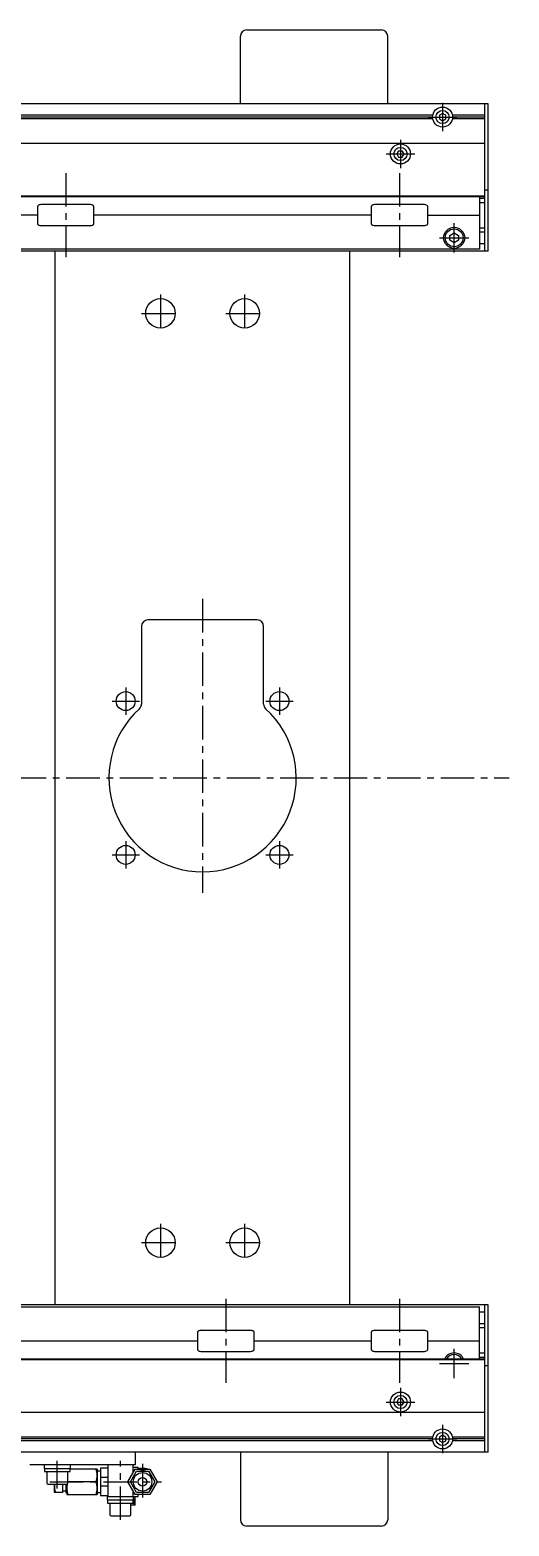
# Model space of a CAD drawing. Extents: x -10 to 2698, y -8 to 1151.
# Drawn here: x 1663 to 1891, y 423 to 1133 of the extents above; entities that cross this region are included whole.
import ezdxf

# ---------------------------------------------------------------- set-up
doc = ezdxf.new("R2010")
doc.units = 0
doc.header["$LTSCALE"] = 0.5
doc.linetypes.add('CENTER', pattern=[50.8, 31.75, -6.35, 6.35, -6.35])
doc.layers.add('MSM_CENTER', color=1, linetype='CENTER')
doc.layers.add('MSM_CONTINUOUS', color=7, linetype='CONTINUOUS')

msp = doc.modelspace()

# ---------------------------------------------------------------- linework, layer by layer
at = {"layer": 'MSM_CENTER'}
for p, q in [((1859.25, 1098.8), (1859.25, 1085.3)), ((1852.5, 1092.05), (1866, 1092.05)), ((1839.25, 1081.3), (1839.25, 1067.8)), ((1832.5, 1074.55), (1846, 1074.55)), ((1680.25, 1065.5), (1680.25, 1025.5)), ((1838.75, 1065.5), (1838.75, 1025.5)), ((1864.75, 1027.75), (1864.75, 1041.75)), ((1857.75, 1034.75), (1871.75, 1034.75)), ((1725.25, 1007.9), (1725.25, 989.9)), ((1765.25, 1007.9), (1765.25, 989.9)), ((1716.25, 998.9), (1734.25, 998.9)), ((1756.25, 998.9), (1774.25, 998.9)), ((1745.25, 863.4), (1745.25, 723.9)), ((1708.75, 821.4), (1708.75, 808.4)), ((1781.75, 821.4), (1781.75, 808.4)), ((1702.25, 814.9), (1715.25, 814.9)), ((1775.25, 814.9), (1788.25, 814.9)), ((359.75, 778.4), (1890.85, 778.4)), ((1708.75, 748.4), (1708.75, 735.4)), ((1781.75, 748.4), (1781.75, 735.4)), ((1702.25, 741.9), (1715.25, 741.9)), ((1775.25, 741.9), (1788.25, 741.9)), ((1725.25, 566.9), (1725.25, 548.9)), ((1765.25, 566.9), (1765.25, 548.9)), ((1716.25, 557.9), (1734.25, 557.9)), ((1756.25, 557.9), (1774.25, 557.9)), ((1756.25, 531.3), (1756.25, 491.3)), ((1838.75, 531.3), (1838.75, 491.3)), ((1864.75, 493.55), (1864.75, 507.55)), ((1857.75, 500.55), (1871.75, 500.55)), ((1839.25, 489), (1839.25, 475.5)), ((1832.5, 482.25), (1846, 482.25)), ((1859.25, 471.5), (1859.25, 458)), ((1852.5, 464.75), (1866, 464.75)), ((1676.25, 441.3), (1676.25, 454.4)), ((1706.25, 426.3), (1706.25, 454.4)), ((1716.75, 452.9), (1716.75, 435.9)), ((1672.75, 444.4), (1725.68, 444.4))]:
    msp.add_line(p, q, dxfattribs=at)
at = {"layer": 'MSM_CONTINUOUS'}
for p, q in [((1763.25, 1098.4), (1763.25, 1130.4)), ((1766.25, 1133.4), (1830.25, 1133.4)), ((1833.25, 1098.4), (1833.25, 1130.4)), ((1880.85, 1098.4), (370.65, 1098.4)), ((1879.25, 1098.35), (372.25, 1098.35)), ((1859.25, 1093.78), (1857.75, 1092.92)), ((1860.75, 1092.92), (1859.25, 1093.78)), ((1879.25, 1028.4), (1879.25, 1098.4)), ((1880.85, 1028.4), (1880.85, 1098.4)), ((1854.58, 1092.92), (396.92, 1092.92)), ((1854.58, 1091.18), (396.92, 1091.18)), ((1854.5, 1092.05), (397, 1092.05)), ((1857.75, 1092.92), (1857.75, 1091.18)), ((1857.75, 1091.18), (1859.25, 1090.32)), ((1859.25, 1090.32), (1860.75, 1091.18)), ((1860.75, 1091.18), (1860.75, 1092.92)), ((1879.25, 1092.92), (1863.92, 1092.92)), ((1879.25, 1091.18), (1863.92, 1091.18)), ((1879.25, 1092.05), (1864, 1092.05)), ((1879.25, 1079.55), (372.25, 1079.55)), ((1838.38, 1076.05), (1837.52, 1074.55)), ((1837.52, 1074.55), (1838.38, 1073.05)), ((1838.38, 1076.05), (1840.12, 1076.05)), ((1838.38, 1073.05), (1840.12, 1073.05)), ((1840.98, 1074.55), (1840.12, 1076.05)), ((1840.12, 1073.05), (1840.98, 1074.55)), ((1879.25, 1054.15), (372.25, 1054.15)), ((1879.25, 1054.55), (422.25, 1054.55)), ((1876.75, 1054.15), (1876.75, 1029.4)), ((1879.25, 1053.4), (1876.75, 1053.4)), ((1879.25, 1051.4), (1876.75, 1051.4)), ((1880.85, 1057.4), (1879.25, 1057.4)), ((1666.81, 1045.5), (1535.19, 1045.5)), ((1666.81, 1049.5), (1666.81, 1041.5)), ((1691.72, 1050.5), (1668.78, 1050.5)), ((1693.69, 1041.5), (1693.69, 1049.5)), ((1825.31, 1045.5), (1693.69, 1045.5)), ((1825.31, 1049.5), (1825.31, 1041.5)), ((1850.22, 1050.5), (1827.28, 1050.5)), ((1852.19, 1041.5), (1852.19, 1049.5)), ((1852.19, 1045.5), (1876.75, 1045.5)), ((1691.72, 1040.5), (1668.78, 1040.5)), ((1850.22, 1040.5), (1827.28, 1040.5)), ((1862.75, 1035.9), (1864.75, 1037.06)), ((1864.75, 1037.06), (1866.75, 1035.9)), ((1879.25, 1039.4), (1876.75, 1039.4)), ((1879.25, 1037.4), (1876.75, 1037.4)), ((1862.75, 1033.6), (1862.75, 1035.9)), ((1864.75, 1032.44), (1862.75, 1033.6)), ((1866.75, 1033.6), (1864.75, 1032.44)), ((1866.75, 1035.9), (1866.75, 1033.6)), ((1879.25, 1031.9), (1876.75, 1031.9)), ((1876.75, 1029.4), (450.25, 1029.4)), ((1880.85, 1028.4), (450.25, 1028.4)), ((1675.25, 528.4), (1675.25, 1028.4)), ((1815.25, 528.4), (1815.25, 1028.4)), ((1771.25, 853.4), (1719.25, 853.4)), ((1716.25, 850.4), (1716.25, 813.5)), ((1774.25, 813.5), (1774.25, 850.4)), ((1880.85, 528.4), (450.25, 528.4)), ((450.25, 527.4), (1876.75, 527.4)), ((1876.75, 502.65), (1876.75, 527.4)), ((1879.25, 458.4), (1879.25, 528.4)), ((1880.85, 458.4), (1880.85, 528.4)), ((1879.25, 524.9), (1876.75, 524.9)), ((1879.25, 519.4), (1876.75, 519.4)), ((1611.19, 511.3), (1742.81, 511.3)), ((1742.81, 515.3), (1742.81, 507.3)), ((1744.78, 516.3), (1767.72, 516.3)), ((1769.69, 507.3), (1769.69, 515.3)), ((1769.69, 511.3), (1825.31, 511.3)), ((1825.31, 515.3), (1825.31, 507.3)), ((1827.28, 516.3), (1850.22, 516.3)), ((1852.19, 507.3), (1852.19, 515.3)), ((1852.19, 511.3), (1876.75, 511.3)), ((1879.25, 517.4), (1876.75, 517.4)), ((1744.78, 506.3), (1767.72, 506.3)), ((1827.28, 506.3), (1850.22, 506.3)), ((1879.25, 505.4), (1876.75, 505.4)), ((1879.25, 502.65), (372.25, 502.65)), ((1879.25, 502.25), (422.25, 502.25)), ((1864.39, 502.65), (1864.75, 502.86)), ((1864.75, 502.86), (1865.11, 502.65)), ((1879.25, 503.4), (1876.75, 503.4)), ((1880.85, 499.4), (1879.25, 499.4)), ((1838.38, 483.75), (1837.52, 482.25)), ((1840.12, 483.75), (1838.38, 483.75)), ((1840.98, 482.25), (1840.12, 483.75)), ((1879.25, 477.25), (372.25, 477.25)), ((1837.52, 482.25), (1838.38, 480.75)), ((1840.12, 480.75), (1838.38, 480.75)), ((1840.12, 480.75), (1840.98, 482.25)), ((1854.58, 465.62), (396.92, 465.62)), ((1854.58, 463.88), (396.92, 463.88)), ((1854.5, 464.75), (397, 464.75)), ((1859.25, 466.48), (1857.75, 465.62)), ((1857.75, 465.62), (1857.75, 463.88)), ((1857.75, 463.88), (1859.25, 463.02)), ((1860.75, 465.62), (1859.25, 466.48)), ((1859.25, 463.02), (1860.75, 463.88)), ((1860.75, 463.88), (1860.75, 465.62)), ((1879.25, 465.62), (1863.92, 465.62)), ((1879.25, 463.88), (1863.92, 463.88)), ((1879.25, 464.75), (1864, 464.75)), ((1880.85, 458.4), (370.65, 458.4)), ((1879.25, 458.45), (372.25, 458.45)), ((1713.25, 458.4), (1713.25, 452.4)), ((1763.25, 458.4), (1763.25, 426.4)), ((1833.25, 458.4), (1833.25, 426.4)), ((1713.25, 452.4), (1663.25, 452.4)), ((1670, 452.4), (1670, 450.8)), ((1670, 450.8), (1682.5, 450.8)), ((1670.15, 450.8), (1670.15, 449.3)), ((1670.15, 449.3), (1682.35, 449.3)), ((1671.25, 449.3), (1671.25, 443.8)), ((1681.25, 443.8), (1681.25, 449.3)), ((1682.35, 449.3), (1682.35, 450.8)), ((1695.25, 450.4), (1682.35, 450.4)), ((1682.5, 450.8), (1682.5, 452.4)), ((1695.25, 450.4), (1695.25, 438.4)), ((1696.75, 449.4), (1695.25, 449.4)), ((1700.25, 450.9), (1696.75, 450.9)), ((1696.75, 450.9), (1696.75, 437.9)), ((1700.25, 452.4), (1700.25, 437.4)), ((1709.82, 444.4), (1713.29, 450.4)), ((1710.98, 444.4), (1713.86, 449.4)), ((1712.25, 448.61), (1712.25, 452.4)), ((1712.25, 451.4), (1714.75, 451.4)), ((1713.29, 450.4), (1720.21, 450.4)), ((1713.86, 449.4), (1719.64, 449.4)), ((1714.75, 450.58), (1714.75, 451.4)), ((1719.64, 449.4), (1722.52, 444.4)), ((1720.21, 450.4), (1723.68, 444.4)), ((1671.75, 443.3), (1680.75, 443.3)), ((1674.75, 443.3), (1674.75, 440)), ((1678.75, 443.3), (1678.75, 439.4)), ((1680.25, 443.3), (1680.25, 439.4)), ((1680.75, 443.3), (1680.75, 438.4)), ((1694.71, 444.4), (1681.29, 444.4)), ((1700.25, 446.4), (1696.75, 446.4)), ((1700.25, 442.4), (1696.75, 442.4)), ((1713.29, 438.4), (1709.82, 444.4)), ((1713.86, 439.4), (1710.98, 444.4)), ((1722.52, 444.4), (1719.64, 439.4)), ((1723.68, 444.4), (1720.21, 438.4)), ((1678.75, 439.4), (1674.87, 439.4)), ((1678.75, 440.15), (1680.25, 440.15)), ((1680.25, 439.4), (1680.75, 439.4)), ((1680.75, 438.4), (1695.25, 438.4)), ((1695.25, 439.4), (1696.75, 439.4)), ((1696.75, 437.9), (1700.25, 437.9)), ((1700, 437.4), (1714.75, 437.4)), ((1700, 437.4), (1700, 435.8)), ((1700, 435.8), (1712.5, 435.8)), ((1700.15, 435.8), (1700.15, 434.3)), ((1700.15, 434.3), (1712.35, 434.3)), ((1701.25, 434.3), (1701.25, 428.9)), ((1711.25, 428.9), (1711.25, 434.3)), ((1713.25, 433.4), (1711.25, 433.4)), ((1712.25, 437.4), (1712.25, 440.19)), ((1712.35, 434.3), (1712.35, 435.8)), ((1712.5, 435.8), (1712.5, 437.4)), ((1712.5, 436.4), (1712.75, 436.4)), ((1712.75, 433.4), (1712.75, 436.4)), ((1713.25, 433.4), (1713.25, 437.4)), ((1720.21, 438.4), (1713.29, 438.4)), ((1719.64, 439.4), (1713.86, 439.4)), ((1714.75, 437.4), (1714.75, 438.4)), ((1701.85, 428.3), (1710.65, 428.3)), ((1830.25, 423.4), (1766.25, 423.4))]:
    msp.add_line(p, q, dxfattribs=at)
for centre, radius in [((1859.25, 1092.05), 4.75), ((1859.25, 1092.05), 3.13), ((1839.25, 1074.55), 4.75), ((1839.25, 1074.55), 3.13), ((1864.75, 1034.75), 5), ((1864.75, 1034.75), 4.25), ((1725.25, 998.9), 7), ((1765.25, 998.9), 7), ((1708.75, 814.9), 4.5), ((1781.75, 814.9), 4.5), ((1708.75, 741.9), 4.5), ((1781.75, 741.9), 4.5), ((1725.25, 557.9), 7), ((1765.25, 557.9), 7), ((1839.25, 482.25), 4.75), ((1839.25, 482.25), 3.13), ((1859.25, 464.75), 4.75), ((1859.25, 464.75), 3.13), ((1716.75, 444.4), 4.4), ((1716.75, 444.4), 2)]:
    msp.add_circle(centre, radius, dxfattribs=at)
for centre, radius, start, end in [((1766.25, 1130.4), 3, 90, 180), ((1830.25, 1130.4), 3, 0, 90), ((1667.68, 1049.38), 0.882, 115.53281, 172.10275), ((1668.76, 1047.09), 3.41, 89.66873, 115.24537), ((1691.74, 1047.09), 3.41, 64.75463, 90.33127), ((1692.82, 1049.38), 0.882, 7.89725, 64.46719), ((1826.18, 1049.38), 0.882, 115.53281, 172.10275), ((1827.26, 1047.09), 3.41, 89.66873, 115.24537), ((1850.24, 1047.09), 3.41, 64.75463, 90.33127), ((1851.32, 1049.38), 0.882, 7.89725, 64.46719), ((1667.68, 1041.62), 0.882, 187.89725, 244.46719), ((1668.76, 1043.91), 3.41, 244.75463, 270.33127), ((1691.74, 1043.91), 3.41, 269.66873, 295.24537), ((1692.82, 1041.62), 0.882, 295.53281, 352.10275), ((1826.18, 1041.62), 0.882, 187.89725, 244.46719), ((1827.26, 1043.91), 3.41, 244.75463, 270.33127), ((1850.24, 1043.91), 3.41, 269.66873, 295.24537), ((1851.32, 1041.62), 0.882, 295.53281, 352.10275), ((1719.25, 850.4), 3, 90, 180), ((1771.25, 850.4), 3, 0, 90), ((1745.25, 778.4), 44.5, 132.35205, 47.64795), ((1713.25, 813.5), 3, 312.35205, 360), ((1777.25, 813.5), 3, 180, 227.64795), ((1743.68, 515.18), 0.882, 115.53281, 172.10275), ((1744.76, 512.89), 3.41, 89.66873, 115.24537), ((1767.74, 512.89), 3.41, 64.75463, 90.33127), ((1768.82, 515.18), 0.882, 7.89725, 64.46719), ((1826.18, 515.18), 0.882, 115.53281, 172.10275), ((1827.26, 512.89), 3.41, 89.66873, 115.24537), ((1850.24, 512.89), 3.41, 64.75463, 90.33127), ((1851.32, 515.18), 0.882, 7.89725, 64.46719), ((1743.68, 507.42), 0.882, 187.89725, 244.46719), ((1744.76, 509.71), 3.41, 244.75463, 270.33127), ((1767.74, 509.71), 3.41, 269.66873, 295.24537), ((1768.82, 507.42), 0.882, 295.53281, 352.10275), ((1826.18, 507.42), 0.882, 187.89725, 244.46719), ((1827.26, 509.71), 3.41, 244.75463, 270.33127), ((1850.24, 509.71), 3.41, 269.66873, 295.24537), ((1851.32, 507.42), 0.882, 295.53281, 352.10275), ((1864.75, 500.55), 5, 24.83459, 155.16541), ((1864.75, 500.55), 4.25, 29.61158, 150.38842), ((1686.58, 447.4), 8.67, 339.74384, 20.25616), ((1716.75, 444.4), 6.5, 67.38014, 112.61986), ((1716.75, 444.4), 5.2, 74.05763, 105.94237), ((1671.75, 443.8), 0.5, 180, 270), ((1679.77, 441.9), 4.91, 163.42229, 210.63), ((1680.75, 443.8), 0.5, 270, 0), ((1689.42, 441.4), 8.67, 166.97843, 200.25616), ((1689.42, 447.4), 8.67, 199.55904, 200.25616), ((1689.42, 441.4), 8.67, 159.74384, 160.44096), ((1686.58, 441.4), 8.67, 339.74384, 20.25616), ((1676.35, 440.01), 1.6, 180.43562, 202.49501), ((1701.85, 428.9), 0.6, 180, 270), ((1710.65, 428.9), 0.6, 270, 360), ((1766.25, 426.4), 3, 180, 270), ((1830.25, 426.4), 3, 270, 0)]:
    msp.add_arc(centre, radius, start, end, dxfattribs=at)

doc.saveas('drawing.dxf')
